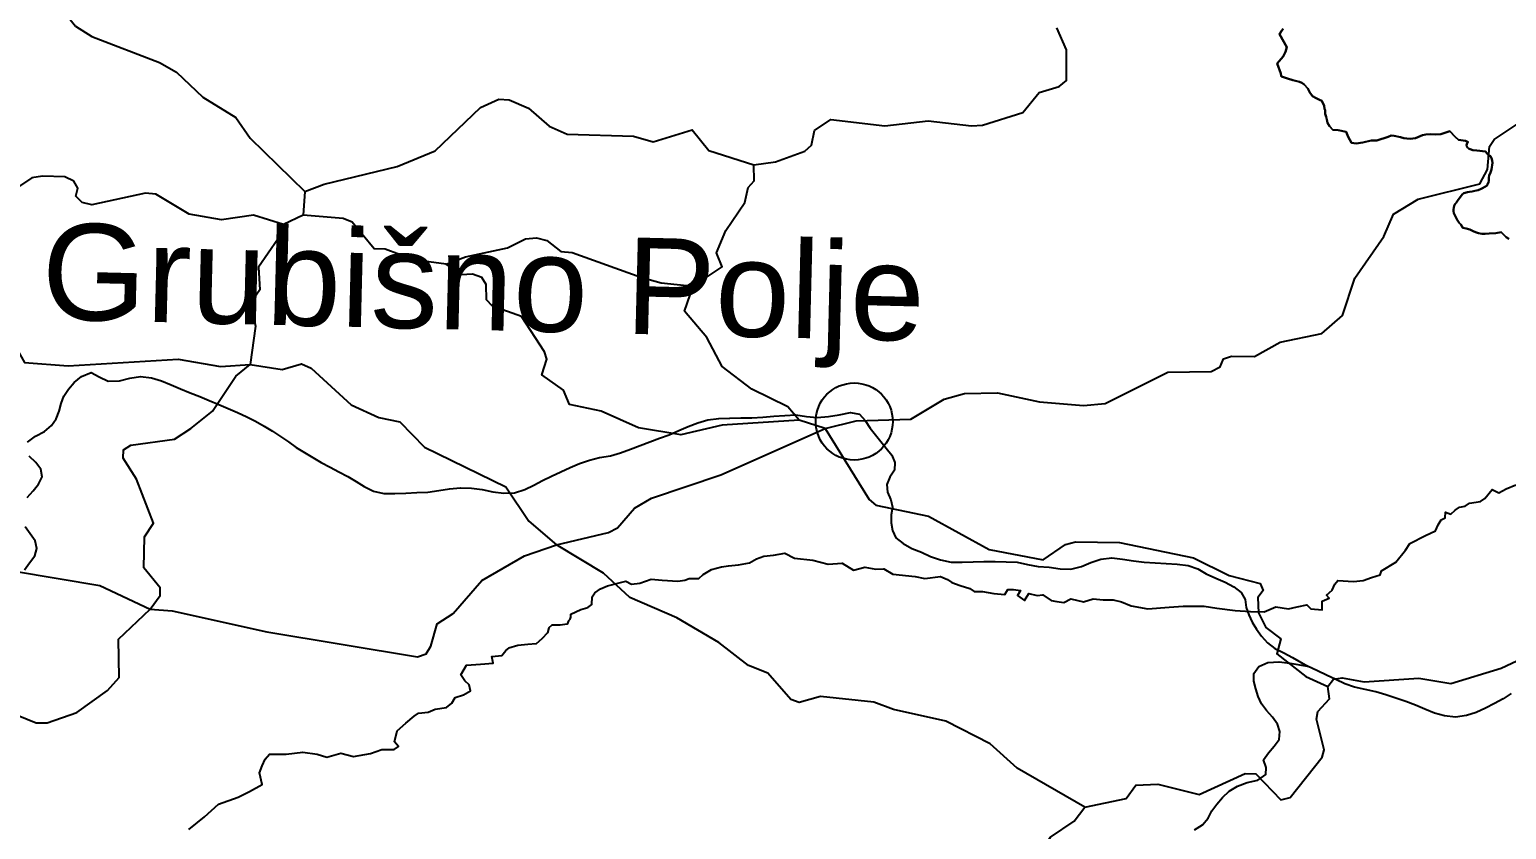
# Model space of a CAD drawing. Header units: metres. Extents: x 13.21 to 19.52, y 42.14 to 46.62.
# Drawn here: x 16.9853 to 17.3293, y 45.6093 to 45.7957 of the extents above; entities that cross this region are included whole.
import ezdxf

# ---------------------------------------------------------------- set-up
doc = ezdxf.new("R2010")
doc.units = ezdxf.units.M
doc.header["$MEASUREMENT"] = 0
for name, color, linetype in [('CESTE', 5, 'Continuous'), ('grad_manji', 1, 'Continuous'), ('hr', 9, 'Continuous'), ('naziv_manji', 1, 'Continuous'), ('PRUGE', 7, 'Continuous'), ('RIJEKE', 4, 'Continuous')]:
    doc.layers.add(name, color=color, linetype=linetype)
doc.styles.get("Standard").update_dxf_attribs({"font": 'arial.ttf'})

msp = doc.modelspace()

# ---------------------------------------------------------------- linework, layer by layer
at = {"layer": 'CESTE'}
for p, q in [((17.04936, 45.75792), (17.049, 45.75242)), ((17.049, 45.75242), (17.04437, 45.75027)), ((17.1706, 45.70273), (17.16452, 45.7047))]:
    msp.add_line(p, q, dxfattribs=at)
for points in [[(16.99408, 45.80849), (16.99339, 45.79964), (16.99598, 45.7965), (16.99978, 45.79407), (17.01554, 45.788), (17.01951, 45.78572), (17.0256, 45.77992), (17.03329, 45.77517), (17.03664, 45.77035), (17.04936, 45.75792)], [(17.15396, 45.76413), (17.15898, 45.76483), (17.16583, 45.76734), (17.16743, 45.76872), (17.16808, 45.77219), (17.17194, 45.7747), (17.18445, 45.77324), (17.19457, 45.77439), (17.20466, 45.77321), (17.20722, 45.77337), (17.21663, 45.77637), (17.2204, 45.781), (17.22506, 45.7824), (17.22679, 45.78377), (17.22677, 45.79096), (17.22456, 45.79607)], [(17.04936, 45.75792), (17.05386, 45.75964), (17.07086, 45.76377), (17.07971, 45.76744), (17.09033, 45.77751), (17.09453, 45.77947), (17.09699, 45.77927), (17.10147, 45.7774), (17.10627, 45.77319), (17.1105, 45.77129), (17.1259, 45.77082), (17.13051, 45.7695), (17.13959, 45.77229), (17.14347, 45.76752), (17.15396, 45.76413)], [(17.1706, 45.70273), (17.17779, 45.70454), (17.19054, 45.70492), (17.19828, 45.70959), (17.20301, 45.71089), (17.21073, 45.71105), (17.22051, 45.70894), (17.23073, 45.70812), (17.23579, 45.70853), (17.25037, 45.71589), (17.26052, 45.71605), (17.26261, 45.71709), (17.26335, 45.71894), (17.26526, 45.71959), (17.27062, 45.71952), (17.27657, 45.72288), (17.2863, 45.72488), (17.2911, 45.72903), (17.29397, 45.73779), (17.30069, 45.74748), (17.30294, 45.75265), (17.30869, 45.75614), (17.32306, 45.7597), (17.32486, 45.76309), (17.32535, 45.76843), (17.3264, 45.77006), (17.33202, 45.77376)], [(17.13983, 45.73592), (17.14662, 45.74042), (17.14525, 45.74369), (17.14742, 45.74888), (17.15186, 45.75537), (17.15266, 45.7589), (17.15403, 45.76046), (17.15396, 45.76413)], [(17.04437, 45.75027), (17.03742, 45.75245), (17.02993, 45.75135), (17.02244, 45.75264), (17.01469, 45.75734), (17.01224, 45.75754), (16.9998, 45.75486), (16.99748, 45.7554), (16.99605, 45.75689), (16.99652, 45.75874), (16.99557, 45.76035), (16.99349, 45.76139), (16.98826, 45.76156), (16.98581, 45.76115), (16.97647, 45.75496), (16.97205, 45.74858), (16.96363, 45.74673)], [(17.04437, 45.75027), (17.04306, 45.74682), (17.03855, 45.74036), (17.03889, 45.73501), (17.03663, 45.73181), (17.03789, 45.72658), (17.03665, 45.71764)], [(17.08228, 45.74103), (17.07475, 45.74205), (17.06807, 45.74449), (17.06549, 45.74457), (17.06043, 45.75082), (17.05831, 45.75164), (17.049, 45.75242)], [(16.96363, 45.74673), (16.97676, 45.73342), (16.9783, 45.72813), (16.98408, 45.71814), (16.99426, 45.71735), (17.01985, 45.71892), (17.02974, 45.71717), (17.03665, 45.71764)], [(17.08228, 45.74103), (17.08677, 45.74275), (17.09659, 45.74482), (17.10075, 45.74691), (17.10331, 45.74713), (17.10577, 45.74657), (17.10899, 45.74399), (17.11163, 45.74374), (17.12762, 45.73801), (17.1324, 45.73666), (17.13983, 45.73592)], [(17.16452, 45.7047), (17.14661, 45.70351), (17.137, 45.70127), (17.12708, 45.70288), (17.11839, 45.70674), (17.11104, 45.70832), (17.1096, 45.71169), (17.10459, 45.71525), (17.10577, 45.71892), (17.10523, 45.72058), (17.09982, 45.72881), (17.09307, 45.7312), (17.09169, 45.7327), (17.0916, 45.73627), (17.09057, 45.73793), (17.08846, 45.73873), (17.08579, 45.7385), (17.08228, 45.74103)], [(17.16452, 45.7047), (17.16187, 45.70776), (17.15348, 45.71188), (17.14659, 45.71722), (17.14303, 45.72393), (17.13779, 45.73011), (17.13983, 45.73592)], [(17.01337, 45.66065), (17.01569, 45.66382), (17.01568, 45.66563), (17.01186, 45.6703), (17.01201, 45.6775), (17.0141, 45.68065), (17.01019, 45.69095), (17.00704, 45.69586), (17.00712, 45.69774), (17.00888, 45.69885), (17.01899, 45.70029), (17.0228, 45.70273), (17.02785, 45.70678), (17.03334, 45.71491), (17.03665, 45.71764)], [(17.03665, 45.71764), (17.04412, 45.71649), (17.04857, 45.71777), (17.05088, 45.7168), (17.06017, 45.70824), (17.0666, 45.70531), (17.07148, 45.70427), (17.07722, 45.69838), (17.09618, 45.68916), (17.10155, 45.68113), (17.10798, 45.67567)], [(17.10798, 45.67567), (17.12013, 45.67851), (17.12222, 45.67956), (17.12616, 45.6842), (17.13009, 45.68649), (17.14631, 45.69192), (17.1706, 45.70273)], [(17.1706, 45.70273), (17.18082, 45.68621), (17.18242, 45.6849), (17.19469, 45.6823), (17.20879, 45.67455), (17.22133, 45.67212), (17.22655, 45.67569), (17.22887, 45.67633), (17.23915, 45.67621), (17.25637, 45.67263), (17.2647, 45.66847), (17.27188, 45.6666), (17.27258, 45.66503), (17.27138, 45.66334), (17.27151, 45.65976), (17.27324, 45.65639), (17.27669, 45.65373), (17.27576, 45.65028), (17.28257, 45.64498), (17.28769, 45.64265)], [(16.95356, 45.6848), (16.95805, 45.6831), (16.98171, 45.66951), (17.00166, 45.66614), (17.01337, 45.66065)], [(17.01337, 45.66065), (17.01845, 45.66026), (17.04049, 45.65539), (17.07563, 45.64958), (17.07763, 45.65025), (17.07872, 45.652), (17.08024, 45.6572), (17.08396, 45.65968), (17.09063, 45.66736), (17.10053, 45.67305), (17.10798, 45.67567)], [(17.2311, 45.61449), (17.21528, 45.62363), (17.20903, 45.62931), (17.19869, 45.63459), (17.18647, 45.63727), (17.18194, 45.63895), (17.16948, 45.64028), (17.16449, 45.63888), (17.16257, 45.63959), (17.15722, 45.64578), (17.15276, 45.64754), (17.14584, 45.65285), (17.13602, 45.65863), (17.12511, 45.66336), (17.11898, 45.66904), (17.10798, 45.67567)], [(17.28769, 45.64265), (17.28901, 45.64437), (17.29103, 45.64464), (17.29615, 45.64374), (17.3089, 45.64458), (17.31632, 45.6433), (17.32804, 45.64691), (17.34512, 45.65489), (17.35447, 45.65793), (17.35695, 45.65807), (17.36145, 45.65633), (17.37651, 45.65412), (17.38625, 45.65186), (17.38827, 45.65068), (17.39582, 45.65114), (17.40599, 45.65653), (17.42178, 45.66253), (17.43147, 45.66509)], [(16.96383, 45.62035), (16.9688, 45.62445), (16.97481, 45.63235), (16.97578, 45.63602), (16.97743, 45.63702), (16.98015, 45.63692), (16.98677, 45.63417), (16.98937, 45.63418), (16.99624, 45.63657), (17.00338, 45.64172), (17.0061, 45.64477), (17.00598, 45.65364), (17.01337, 45.66065)], [(17.2311, 45.61449), (17.24069, 45.61653), (17.24292, 45.61967), (17.24806, 45.61986), (17.25767, 45.61745), (17.26845, 45.62239), (17.27088, 45.62228), (17.27674, 45.61624), (17.27889, 45.61676), (17.28639, 45.62617), (17.28685, 45.62791), (17.28502, 45.63502), (17.28534, 45.6368), (17.28808, 45.63978), (17.28769, 45.64265)], [(17.2227, 45.59352), (17.22114, 45.59875), (17.22205, 45.60595), (17.22307, 45.60754), (17.22862, 45.61124), (17.2311, 45.61449)]]:
    msp.add_lwpolyline(points, dxfattribs=at)
at = {"layer": 'grad_manji'}
msp.add_circle((17.17735, 45.70437), 0.00898, dxfattribs=at)
at = {"layer": 'hr'}
for points in [[(17.3298, 45.74696), (17.32925, 45.74732), (17.32877, 45.7478), (17.32805, 45.74846), (17.32681, 45.74828), (17.32522, 45.74813), (17.32434, 45.7481), (17.32352, 45.74811), (17.3228, 45.74821), (17.32231, 45.74837), (17.3217, 45.74863), (17.32124, 45.74887), (17.32074, 45.74911), (17.31992, 45.74934), (17.31909, 45.74948), (17.31862, 45.75024), (17.31829, 45.75063), (17.31779, 45.75138), (17.31749, 45.75198), (17.31724, 45.75246), (17.31706, 45.75291), (17.31696, 45.75335), (17.31698, 45.75379), (17.31705, 45.75424), (17.31712, 45.75458), (17.31734, 45.75504), (17.31757, 45.75534), (17.31786, 45.75579), (17.31893, 45.75727), (17.31933, 45.75753), (17.32021, 45.75779), (17.32064, 45.75785), (17.32127, 45.75794), (17.32195, 45.75807), (17.3227, 45.75827), (17.32341, 45.75856), (17.3237, 45.75875), (17.32479, 45.75936), (17.32483, 45.75968), (17.32512, 45.76008), (17.3252, 45.7605), (17.32517, 45.76085), (17.3252, 45.76119), (17.32525, 45.76164), (17.3256, 45.76239), (17.32577, 45.76307), (17.32606, 45.76459), (17.32593, 45.76514), (17.32583, 45.76571), (17.3256, 45.76616), (17.325, 45.7665), (17.32442, 45.76723), (17.32239, 45.76749), (17.32145, 45.7676), (17.32082, 45.76781), (17.32043, 45.76795), (17.32017, 45.76819), (17.32005, 45.76845), (17.32, 45.76874), (17.32006, 45.76899), (17.32016, 45.76919), (17.32033, 45.76948), (17.31976, 45.76973), (17.31813, 45.77), (17.31733, 45.77068), (17.31608, 45.772), (17.31403, 45.77129), (17.31278, 45.77123), (17.31164, 45.77133), (17.3105, 45.77126), (17.30971, 45.7711), (17.30812, 45.77036), (17.30685, 45.7702), (17.30608, 45.77027), (17.30537, 45.77038), (17.30458, 45.77063), (17.30316, 45.77095), (17.3024, 45.77099), (17.30174, 45.77071), (17.29907, 45.7698), (17.29773, 45.76985), (17.29585, 45.7694), (17.2943, 45.76914), (17.29322, 45.7693), (17.29276, 45.76998), (17.29239, 45.77069), (17.29192, 45.77183), (17.2901, 45.77226), (17.2888, 45.77231), (17.28807, 45.77318), (17.2876, 45.77393), (17.28741, 45.7747), (17.28732, 45.77531), (17.28703, 45.77602), (17.28702, 45.77688), (17.28691, 45.77723), (17.28679, 45.77791), (17.28624, 45.77907), (17.28574, 45.77933), (17.28492, 45.77968), (17.28413, 45.78012), (17.28346, 45.78103), (17.283, 45.78198), (17.28215, 45.78291), (17.2816, 45.78326), (17.28109, 45.78353), (17.27955, 45.78389), (17.27827, 45.78431), (17.27686, 45.78477), (17.27678, 45.78492), (17.27669, 45.78541), (17.2759, 45.78775), (17.2773, 45.78941), (17.27781, 45.79052), (17.2781, 45.7916), (17.27641, 45.79459), (17.27697, 45.79546), (17.27724, 45.79585)], [(17.27724, 45.79585), (17.27697, 45.79546), (17.27641, 45.79459), (17.2781, 45.7916), (17.27781, 45.79052), (17.2773, 45.78941), (17.2759, 45.78775), (17.27669, 45.78541), (17.27678, 45.78492), (17.27686, 45.78477), (17.27827, 45.78431), (17.27955, 45.78389), (17.28109, 45.78353), (17.2816, 45.78326), (17.28215, 45.78291), (17.283, 45.78198), (17.28346, 45.78103), (17.28413, 45.78012), (17.28492, 45.77968), (17.28574, 45.77933), (17.28624, 45.77907), (17.28679, 45.77791), (17.28691, 45.77723), (17.28702, 45.77688), (17.28703, 45.77602), (17.28732, 45.77531), (17.28741, 45.7747), (17.2876, 45.77393), (17.28807, 45.77318), (17.2888, 45.77231), (17.2901, 45.77226), (17.29192, 45.77183), (17.29239, 45.77069), (17.29276, 45.76998), (17.29322, 45.7693), (17.2943, 45.76914), (17.29585, 45.7694), (17.29773, 45.76985), (17.29907, 45.7698), (17.30174, 45.77071), (17.3024, 45.77099), (17.30316, 45.77095), (17.30458, 45.77063), (17.30537, 45.77038), (17.30608, 45.77027), (17.30685, 45.7702), (17.30812, 45.77036), (17.30971, 45.7711), (17.3105, 45.77126), (17.31164, 45.77133), (17.31278, 45.77123), (17.31403, 45.77129), (17.31608, 45.772), (17.31733, 45.77068), (17.31813, 45.77), (17.31976, 45.76973), (17.32033, 45.76948), (17.32016, 45.76919), (17.32006, 45.76899), (17.32, 45.76874), (17.32005, 45.76845), (17.32017, 45.76819), (17.32043, 45.76795), (17.32082, 45.76781), (17.32145, 45.7676), (17.32239, 45.76749), (17.32442, 45.76723), (17.325, 45.7665), (17.3256, 45.76616), (17.32583, 45.76571), (17.32593, 45.76514), (17.32606, 45.76459), (17.32577, 45.76307), (17.3256, 45.76239), (17.32525, 45.76164), (17.3252, 45.76119), (17.32517, 45.76085), (17.3252, 45.7605), (17.32512, 45.76008), (17.32483, 45.75968), (17.32479, 45.75936), (17.3237, 45.75875), (17.32341, 45.75856), (17.3227, 45.75827), (17.32195, 45.75807), (17.32127, 45.75794), (17.32064, 45.75785), (17.32021, 45.75779), (17.31933, 45.75753), (17.31893, 45.75727), (17.31786, 45.75579), (17.31757, 45.75534), (17.31734, 45.75504), (17.31712, 45.75458), (17.31705, 45.75424), (17.31698, 45.75379), (17.31696, 45.75335), (17.31706, 45.75291), (17.31724, 45.75246), (17.31749, 45.75198), (17.31779, 45.75138), (17.31829, 45.75063), (17.31862, 45.75024), (17.31909, 45.74948), (17.31992, 45.74934), (17.32074, 45.74911), (17.32124, 45.74887), (17.3217, 45.74863), (17.32231, 45.74837), (17.3228, 45.74821), (17.32352, 45.74811), (17.32434, 45.7481), (17.32522, 45.74813), (17.32681, 45.74828), (17.32805, 45.74846), (17.32877, 45.7478), (17.32925, 45.74732), (17.3298, 45.74696)]]:
    msp.add_lwpolyline(points, dxfattribs=at)
at = {"layer": 'PRUGE'}
for points in [[(16.9848, 45.69958), (16.98667, 45.70093), (16.98874, 45.70202), (16.99036, 45.7034), (16.99149, 45.70502), (16.99212, 45.70676), (16.9926, 45.70853), (16.99322, 45.71028), (16.99434, 45.71189), (16.99567, 45.71346), (16.99733, 45.71482), (16.99963, 45.71577), (16.99963, 45.71577), (17.0015, 45.71475), (17.00356, 45.71373), (17.0062, 45.71385), (17.00863, 45.71446), (17.01111, 45.71482), (17.01111, 45.71482), (17.01369, 45.71456), (17.016, 45.71382), (17.01823, 45.7129), (17.02043, 45.71197), (17.02267, 45.71108), (17.0249, 45.7102), (17.02711, 45.70929), (17.02932, 45.70836), (17.03152, 45.70743), (17.0337, 45.70647), (17.03583, 45.70547), (17.03791, 45.70442), (17.03992, 45.70329), (17.04184, 45.70211), (17.04371, 45.70087), (17.04555, 45.69961), (17.04738, 45.69835), (17.04927, 45.69713), (17.05122, 45.69595), (17.05322, 45.69483), (17.05525, 45.69373), (17.05731, 45.69265), (17.05938, 45.69158), (17.06134, 45.69043), (17.06321, 45.68919), (17.06536, 45.68817), (17.06775, 45.68761), (17.07035, 45.68761), (17.07292, 45.68769), (17.07548, 45.6878), (17.07804, 45.68794), (17.08056, 45.68829), (17.08308, 45.68865), (17.08562, 45.68891), (17.08562, 45.68891), (17.08819, 45.68885), (17.09071, 45.68852), (17.09317, 45.688), (17.09572, 45.68764), (17.09823, 45.68777), (17.10059, 45.68854), (17.10271, 45.68954), (17.10476, 45.69063), (17.10687, 45.69166), (17.10901, 45.69266), (17.11117, 45.69362), (17.11336, 45.69456), (17.11565, 45.6954), (17.11805, 45.696), (17.12057, 45.69639), (17.12294, 45.69707), (17.12522, 45.69789), (17.12745, 45.69879), (17.12973, 45.69962), (17.13201, 45.70045), (17.13428, 45.70128), (17.13646, 45.70224), (17.13864, 45.70319), (17.14089, 45.70406), (17.14328, 45.70472), (17.14578, 45.70509), (17.14836, 45.70518), (17.14836, 45.70518), (17.15093, 45.70519), (17.15349, 45.70524), (17.15605, 45.7054), (17.15861, 45.70558), (17.16117, 45.70579), (17.16372, 45.70595), (17.16372, 45.70595), (17.16623, 45.70555), (17.16875, 45.70533), (17.17132, 45.70556), (17.17383, 45.70593), (17.17648, 45.70644), (17.17648, 45.70644), (17.1786, 45.70611), (17.1799, 45.70457), (17.18105, 45.70283), (17.18228, 45.70126), (17.18354, 45.69968), (17.18483, 45.69813), (17.18609, 45.69654), (17.1868, 45.69484), (17.1867, 45.69302), (17.18566, 45.69138), (17.18495, 45.68968), (17.18514, 45.68787), (17.18587, 45.68614), (17.18625, 45.68439), (17.18598, 45.68259), (17.18595, 45.68078), (17.18627, 45.67899), (17.18707, 45.67727), (17.18872, 45.67593), (17.19077, 45.67482), (17.19299, 45.6739), (17.19515, 45.67292), (17.19744, 45.67211), (17.19991, 45.6716), (17.20246, 45.67157), (17.20504, 45.67167), (17.2076, 45.67176), (17.2076, 45.67176), (17.21017, 45.67174), (17.21274, 45.67168), (17.21531, 45.67157), (17.21775, 45.67104), (17.22022, 45.67058), (17.22279, 45.67045), (17.22532, 45.67002), (17.22781, 45.66999), (17.23026, 45.67061), (17.23248, 45.67152), (17.2348, 45.67227), (17.23734, 45.6726), (17.23734, 45.6726), (17.23985, 45.67231), (17.24237, 45.67191), (17.2449, 45.67162), (17.24746, 45.67146), (17.25002, 45.67131), (17.25257, 45.67114), (17.25513, 45.67081), (17.25737, 45.67002), (17.25936, 45.66885), (17.26155, 45.66791), (17.26372, 45.66694), (17.26579, 45.66588), (17.26752, 45.66452), (17.2684, 45.66289), (17.26863, 45.66107), (17.26925, 45.65932), (17.27008, 45.65762), (17.27109, 45.65597), (17.27222, 45.65435), (17.27363, 45.65284), (17.27535, 45.65151), (17.27743, 45.65045), (17.27947, 45.64936), (17.28293, 45.64741)], [(16.98468, 45.6867), (16.98607, 45.68822), (16.98737, 45.6898), (16.9882, 45.69147), (16.98788, 45.69328), (16.98671, 45.69484), (16.98519, 45.69632)], [(16.98409, 45.66984), (16.98527, 45.67144), (16.98647, 45.67306), (16.98693, 45.6748), (16.98657, 45.67659), (16.98538, 45.67819), (16.98425, 45.67981)], [(17.25658, 45.60922), (17.25844, 45.61038), (17.25976, 45.61196), (17.26062, 45.61367), (17.26178, 45.61526), (17.26312, 45.61679), (17.26467, 45.61824), (17.26661, 45.61941), (17.26887, 45.62025), (17.27133, 45.62082), (17.27321, 45.62211), (17.27329, 45.62378), (17.2727, 45.62554), (17.27385, 45.62715), (17.2752, 45.62872), (17.2763, 45.63032), (17.27648, 45.63214), (17.27591, 45.63387), (17.27475, 45.6355), (17.27337, 45.63702), (17.27224, 45.63862), (17.27142, 45.64033), (17.2709, 45.64209), (17.27046, 45.64389), (17.2704, 45.64566), (17.27157, 45.64733), (17.27368, 45.64823), (17.2763, 45.64836), (17.2763, 45.64836), (17.27882, 45.64808), (17.28293, 45.64741)], [(17.3304, 45.64097), (17.32848, 45.63978), (17.32649, 45.63865), (17.32442, 45.63758), (17.32226, 45.63659), (17.31994, 45.63585), (17.31739, 45.63551), (17.31487, 45.63577), (17.31248, 45.63643), (17.31027, 45.63737), (17.30808, 45.6383), (17.30583, 45.63917), (17.3035, 45.63992), (17.30121, 45.64073), (17.29885, 45.64143), (17.29637, 45.6419), (17.29391, 45.64245), (17.29162, 45.64322), (17.2895, 45.64424), (17.28737, 45.64526), (17.28526, 45.64628), (17.28293, 45.64741)]]:
    msp.add_lwpolyline(points, dxfattribs=at)
at = {"layer": 'RIJEKE'}
for points in [[(17.11077, 45.65791), (17.11119, 45.65834), (17.11132, 45.65877), (17.11133, 45.65945), (17.11363, 45.66057), (17.11527, 45.66103), (17.11626, 45.66171), (17.11627, 45.66355), (17.11694, 45.66446), (17.11824, 45.66538), (17.11989, 45.66606), (17.12414, 45.6672), (17.12414, 45.6672), (17.12545, 45.6665), (17.12741, 45.66672), (17.12872, 45.66717), (17.13004, 45.66763), (17.13004, 45.66763), (17.13265, 45.66739), (17.13624, 45.66715), (17.13789, 45.66737), (17.13889, 45.66783), (17.14117, 45.66781), (17.14215, 45.66873), (17.14412, 45.66987), (17.14642, 45.67055), (17.14807, 45.67076), (17.15036, 45.67099), (17.15297, 45.67144), (17.15461, 45.67234), (17.15626, 45.67303), (17.15854, 45.67325), (17.16117, 45.6737), (17.16117, 45.6737), (17.16346, 45.67255), (17.16771, 45.67206), (17.17129, 45.67113), (17.17457, 45.67135), (17.17457, 45.67135), (17.17716, 45.66973), (17.1798, 45.6704), (17.1798, 45.6704), (17.18241, 45.66994), (17.18424, 45.67006), (17.18424, 45.67006), (17.18631, 45.66877), (17.19154, 45.66829), (17.19383, 45.66782), (17.19744, 45.66826), (17.19744, 45.66826), (17.19905, 45.66757), (17.20005, 45.66687), (17.20199, 45.66618), (17.20429, 45.66548), (17.20526, 45.66479), (17.20722, 45.66478), (17.20722, 45.66478), (17.20984, 45.66431), (17.21244, 45.66407), (17.21311, 45.66521), (17.21442, 45.6652), (17.21442, 45.6652), (17.21606, 45.66497), (17.21539, 45.66382), (17.21701, 45.66267), (17.21801, 45.66428), (17.21801, 45.66428), (17.21997, 45.6638), (17.22127, 45.66402), (17.22127, 45.66402), (17.22323, 45.66264), (17.22454, 45.6624), (17.22616, 45.66217), (17.2278, 45.66308), (17.2278, 45.66308), (17.23076, 45.66236), (17.23304, 45.66305), (17.23304, 45.66305), (17.23533, 45.66281), (17.23763, 45.6628), (17.23763, 45.6628), (17.23959, 45.66233), (17.24188, 45.6614), (17.24578, 45.6607), (17.25069, 45.66113), (17.25398, 45.66134), (17.25887, 45.66132), (17.25887, 45.66132), (17.26181, 45.66085), (17.26606, 45.66036), (17.26966, 45.66011), (17.27281, 45.66001), (17.27555, 45.66123), (17.27555, 45.66123), (17.27848, 45.66075), (17.28049, 45.66123), (17.28275, 45.66165), (17.28275, 45.66165), (17.28372, 45.66074), (17.28635, 45.66048), (17.28635, 45.66163), (17.28635, 45.66255), (17.288, 45.66324), (17.28736, 45.66392), (17.28867, 45.66507), (17.28934, 45.66644), (17.29001, 45.66735), (17.29001, 45.66735), (17.29362, 45.6671), (17.29589, 45.66731), (17.29788, 45.66799), (17.29985, 45.66867), (17.30019, 45.66958), (17.30348, 45.67163), (17.3058, 45.67438), (17.30679, 45.67597), (17.3104, 45.67779), (17.31272, 45.67893), (17.31338, 45.68029), (17.31405, 45.68144), (17.31504, 45.6819), (17.31506, 45.68326), (17.31506, 45.68326), (17.31636, 45.68281), (17.31735, 45.68371), (17.31835, 45.68441), (17.31965, 45.68463), (17.32064, 45.68531), (17.32327, 45.68574), (17.32426, 45.68643), (17.32592, 45.68849), (17.32592, 45.68849), (17.32754, 45.68778), (17.32919, 45.68869), (17.33148, 45.6896)], [(17.11077, 45.65791), (17.1105, 45.65717), (17.10887, 45.65696), (17.10692, 45.65696), (17.10624, 45.65627), (17.10592, 45.65512), (17.1046, 45.65375), (17.10328, 45.65261), (17.10132, 45.65239), (17.09902, 45.65217), (17.0969, 45.65158)], [(17.02238, 45.60929), (17.026, 45.61226), (17.02929, 45.61523), (17.03388, 45.61682), (17.0365, 45.61819), (17.03943, 45.61978), (17.03881, 45.62254), (17.03946, 45.62414), (17.04013, 45.62574), (17.04112, 45.62688), (17.04505, 45.62687), (17.04889, 45.62737), (17.04889, 45.62737), (17.05223, 45.62685), (17.05453, 45.62616), (17.0578, 45.62707), (17.0578, 45.62707), (17.06072, 45.62636), (17.06466, 45.62705), (17.06729, 45.62795), (17.07022, 45.62794), (17.0712, 45.62862), (17.07024, 45.62978), (17.07091, 45.6323), (17.07289, 45.63412), (17.07486, 45.63571), (17.07584, 45.63641), (17.07814, 45.63663), (17.07977, 45.63732), (17.08238, 45.63776), (17.0836, 45.63872), (17.08437, 45.64005), (17.08634, 45.64072), (17.08798, 45.64163), (17.08766, 45.64302), (17.08668, 45.64394), (17.08571, 45.64532), (17.08704, 45.6476), (17.09032, 45.64783), (17.09325, 45.64804), (17.09294, 45.64965), (17.09524, 45.64987), (17.09621, 45.65101), (17.0969, 45.65158)]]:
    msp.add_lwpolyline(points, dxfattribs=at)

# ---------------------------------------------------------------- texts
at = {"layer": 'naziv_manji', "insert": (16.98842, 45.75068), "char_height": 0.0224579, "width": 0.2694946, "attachment_point": 1, "rotation": 358.5718}
msp.add_mtext('{\\fArial CE|b0|i0|c238|p34;Grubišno Polje}  ', dxfattribs=at)

doc.saveas('drawing.dxf')
